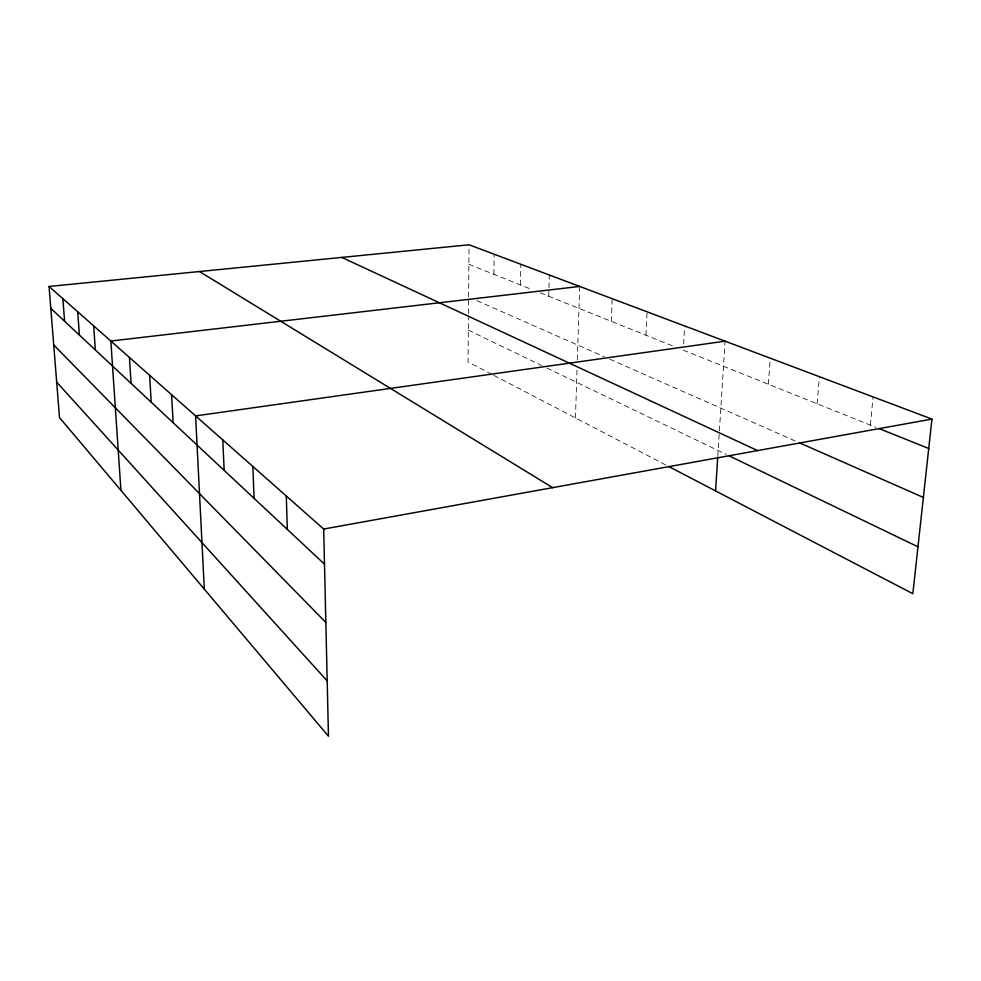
<?xml version="1.0" encoding="UTF-8"?>
<svg xmlns="http://www.w3.org/2000/svg" width="981" height="981" viewBox="0 0 981 981"><rect width="100%" height="100%" fill="white"/><g stroke="black" fill="none" stroke-linecap="round" stroke-linejoin="round"><path stroke-width="0.74" stroke-dasharray="4.91 3.68" d="M468.452 315.073L468.047 361.952L491.125 373.969M468.464 313.564L468.599 298.469M468.611 296.961L469.065 244.784M493.884 274.3L494.166 254.238M520.457 284.944L520.85 264.281M548.759 296.274L549.299 274.999M575.467 417.918L577.036 368.93M577.319 359.99L579.685 286.44M611.31 321.339L612.193 298.678M646.001 335.232L647.08 311.811M683.622 344.11L684.603 325.937M717.761 456.508L719.294 432.363M719.392 430.855L725.082 341.18M768.344 384.233L770.257 358.188M817.124 403.767L819.405 376.692M870.368 425.092L873.078 396.9M468.893 264.294L531.776 289.481M540.261 292.878L675.002 346.845M683.291 350.168L875.935 427.324M476.876 300.615L604.259 356.765M609.839 359.218L796.805 441.646M468.329 330.168L541.622 365.484M546.92 368.034L726.357 454.485M493.774 375.355L666.001 465.092"/><path stroke-width="1.47" d="M715.578 490.929L717.675 458.004M49.05 286.452L323.693 529.053L328.463 736.216L59.51 417.599L49.05 286.452L469.065 244.784L931.95 419.071L912.845 593.713L668.674 466.478M323.693 529.053L931.95 419.071M725.082 341.18L195.599 415.907L204.306 589.127M579.685 286.44L110.841 341.032L120.921 490.353M878.706 428.439L928.737 448.476M799.564 442.86L923.379 497.441M341.793 257.414L757.577 450.598M729.091 455.809L917.983 546.809M199.474 271.529L552.646 487.655M50.791 308.341L324.503 564.185M53.722 344.969L325.851 622.457M56.677 382.112L327.2 680.924M62.87 298.665L64.611 321.265M77.695 311.762L79.424 335.11M93.649 325.851L95.353 349.996M129.443 357.464L131.086 383.399M149.615 375.282L151.221 402.222M171.589 394.693L173.134 422.701M222.797 439.929L224.146 470.39M252.865 466.49L254.079 498.36M286.293 496.03L287.335 529.446"/></g></svg>
